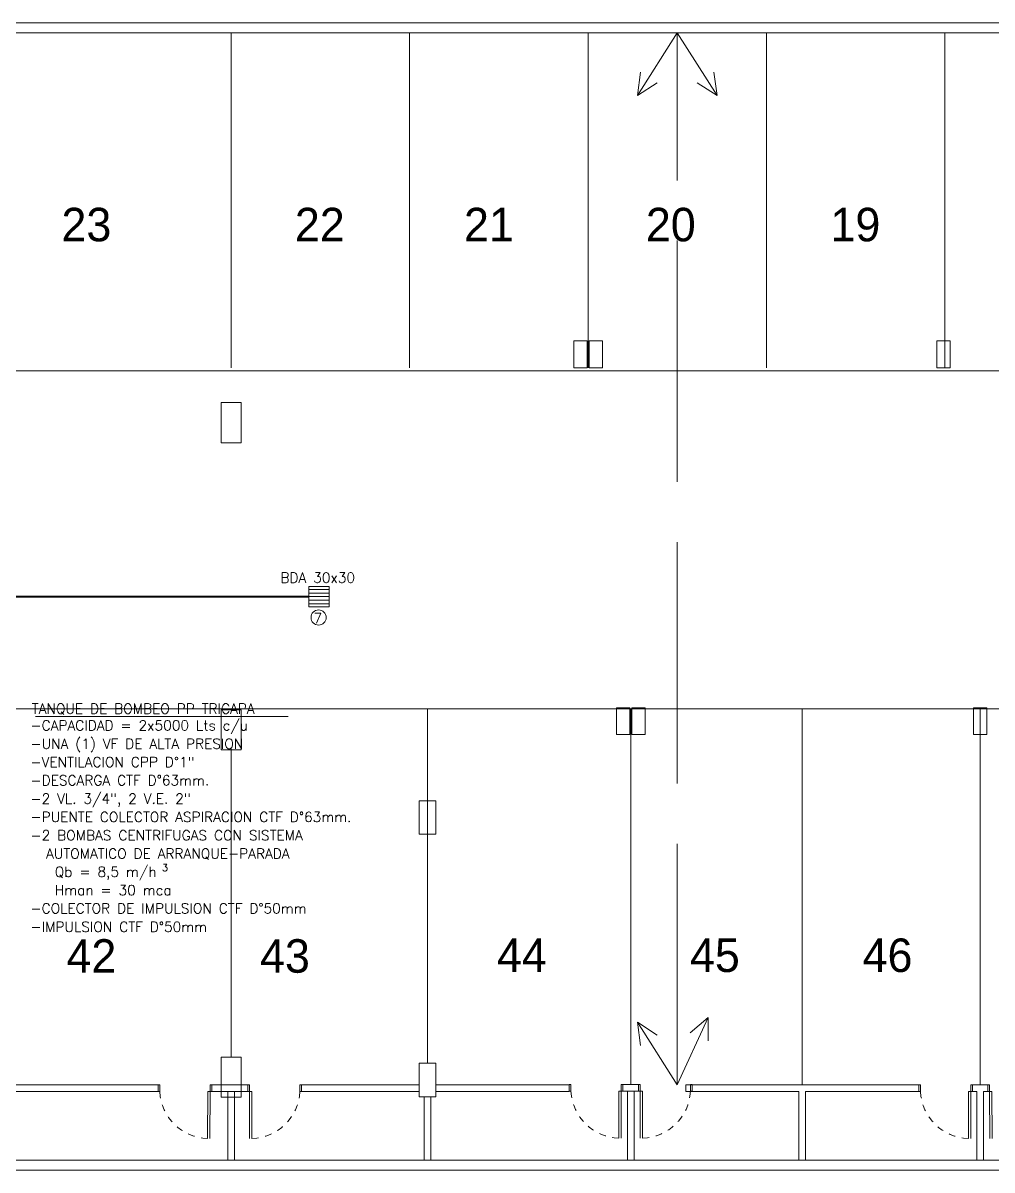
# Model space of a CAD drawing. Header units: millimetres. Extents: x 539 to 842, y -453 to -96.
# Drawn here: x 765.47 to 779.92, y -452.95 to -435.83 of the extents above; entities that cross this region are included whole.
import ezdxf

# ---------------------------------------------------------------- set-up
doc = ezdxf.new("R2010")
doc.units = ezdxf.units.MM
doc.header["$LTSCALE"] = 0.1
for name, pattern in [('ACAD_ISO02W100', [15, 12, -3]), ('CONTINUA', [0]), ('HIDDEN', [0.375, 0.25, -0.125]), ('Trazo', [0.00635, 0.003175, -0.003175])]:
    doc.linetypes.add(name, pattern=pattern)
doc.layers.get('0').update_dxf_attribs({"lineweight": 5})
doc.layers.add('00-Pluvial', color=40, linetype='Continuous')
doc.layers.add('Textos', color=7, linetype='Continuous')
for name, color, linetype, lineweight in [('00-Texto AF', 7, 'Continuous', 18), ('A-COLS', 7, 'Continuous', 5), ('A-DOOR', 7, 'Continuous', 5), ('A-WALL', 7, 'Continuous', 5), ('C-TOPO', 7, 'Continuous', 5), ('Cotas', 7, 'Continuous', 13)]:
    doc.layers.add(name, color=color, linetype=linetype, lineweight=lineweight)
doc.layers.add('A-DOOR-HDLN', color=5, linetype='Trazo', lineweight=5, true_color=0x0000ff)
doc.styles.add('Pill Gothic 300mg Lt', font='', dxfattribs={"height": 0.186028})
doc.styles.add('Romans', font='romans.shx')
doc.styles.get('Pill Gothic 300mg Lt').set_extended_font_data('Pill Gothic 300mg Lt')

# ---------------------------------------------------------------- blocks, each defined once
blk = doc.blocks.new('subsuelot3y4')
at = {"color": 8, "lineweight": 5}
for p, q in [((768.574, -440.978), (768.574, -435.983)), ((771.235, -440.978), (771.235, -435.983)), ((773.896, -440.978), (773.896, -435.983)), ((776.556, -440.978), (776.56, -435.983)), ((779.218, -440.978), (779.218, -435.983)), ((760.788, -441.025), (828.838, -441.025)), ((764.718, -446.071), (771.503, -446.071)), ((771.503, -451.358), (771.503, -446.071)), ((806.145, -446.071), (771.503, -446.071)), ((774.533, -446.071), (774.533, -451.682)), ((777.092, -446.071), (777.092, -451.682)), ((779.747, -446.071), (779.747, -451.682)), ((768.574, -446.653), (768.574, -451.273)), ((768.524, -451.782), (768.524, -452.808)), ((768.624, -451.782), (768.624, -452.808)), ((771.453, -451.858), (771.453, -452.803)), ((771.553, -451.858), (771.553, -452.803))]:
    blk.add_line(p, q, dxfattribs=at)
at = {"layer": 'A-COLS', "color": 8, "lineweight": 5}
for p, q in [((773.884, -440.578), (773.684, -440.578)), ((773.684, -440.578), (773.684, -440.978)), ((773.884, -440.978), (773.884, -440.578)), ((773.914, -440.578), (773.914, -440.978)), ((774.114, -440.578), (773.914, -440.578)), ((774.114, -440.978), (774.114, -440.578)), ((779.3, -440.578), (779.1, -440.578)), ((779.1, -440.578), (779.1, -440.978)), ((779.3, -440.978), (779.3, -440.578)), ((773.684, -440.978), (773.884, -440.978)), ((773.914, -440.978), (774.114, -440.978)), ((779.1, -440.978), (779.3, -440.978)), ((768.723, -441.5), (768.423, -441.5)), ((768.423, -441.5), (768.423, -442.1)), ((768.723, -442.1), (768.723, -441.5)), ((768.423, -442.1), (768.723, -442.1)), ((768.424, -446.083), (768.424, -446.683)), ((768.724, -446.083), (768.424, -446.083)), ((768.724, -446.683), (768.724, -446.083)), ((774.519, -446.053), (774.319, -446.053)), ((774.319, -446.053), (774.319, -446.453)), ((774.519, -446.453), (774.519, -446.053)), ((774.749, -446.053), (774.549, -446.053)), ((774.549, -446.053), (774.549, -446.453)), ((774.749, -446.453), (774.749, -446.053)), ((779.847, -446.053), (779.647, -446.053)), ((779.647, -446.053), (779.647, -446.453)), ((779.847, -446.453), (779.847, -446.053)), ((774.319, -446.453), (774.519, -446.453)), ((774.549, -446.453), (774.749, -446.453)), ((779.647, -446.453), (779.847, -446.453)), ((768.424, -446.683), (768.724, -446.683)), ((771.378, -447.445), (771.378, -447.94)), ((771.628, -447.445), (771.378, -447.445)), ((771.628, -447.94), (771.628, -447.445)), ((771.378, -447.94), (771.628, -447.94)), ((768.723, -451.266), (768.423, -451.266)), ((768.423, -451.266), (768.423, -451.866)), ((768.723, -451.866), (768.723, -451.266)), ((771.628, -451.358), (771.378, -451.358)), ((771.378, -451.358), (771.378, -451.858)), ((771.628, -451.858), (771.628, -451.358)), ((768.423, -451.866), (768.723, -451.866)), ((771.378, -451.858), (771.628, -451.858))]:
    blk.add_line(p, q, dxfattribs=at)
at = {"layer": 'A-DOOR', "color": 8, "lineweight": 5}
for p, q in [((767.507, -451.682), (767.482, -451.682)), ((767.482, -451.682), (767.482, -451.782)), ((767.482, -451.782), (767.507, -451.782)), ((767.507, -451.782), (767.507, -451.682)), ((768.222, -451.782), (768.221, -452.482)), ((768.257, -451.782), (768.222, -451.782)), ((768.256, -452.482), (768.257, -451.782)), ((768.282, -451.682), (768.257, -451.682)), ((768.257, -451.682), (768.257, -451.782)), ((768.257, -451.782), (768.282, -451.782)), ((768.282, -451.782), (768.282, -451.682)), ((768.822, -451.782), (768.822, -451.682)), ((768.822, -451.682), (768.847, -451.682)), ((768.847, -451.782), (768.822, -451.782)), ((768.847, -451.682), (768.847, -451.782)), ((768.848, -452.482), (768.847, -451.782)), ((768.847, -451.782), (768.882, -451.782)), ((768.882, -451.782), (768.883, -452.482)), ((769.597, -451.782), (769.597, -451.682)), ((769.597, -451.682), (769.622, -451.682)), ((769.622, -451.782), (769.597, -451.782)), ((769.622, -451.682), (769.622, -451.782)), ((773.642, -451.677), (773.617, -451.677)), ((773.617, -451.677), (773.617, -451.777)), ((773.617, -451.777), (773.642, -451.777)), ((773.642, -451.777), (773.642, -451.677)), ((774.392, -451.777), (774.357, -451.777)), ((774.357, -451.777), (774.357, -452.477)), ((774.417, -451.677), (774.392, -451.677)), ((774.392, -451.677), (774.392, -451.777)), ((774.392, -452.477), (774.392, -451.777)), ((774.392, -451.777), (774.417, -451.777)), ((774.417, -451.777), (774.417, -451.677)), ((774.649, -451.777), (774.649, -451.677)), ((774.649, -451.677), (774.674, -451.677)), ((774.674, -451.777), (774.649, -451.777)), ((774.674, -451.677), (774.674, -451.777)), ((774.674, -452.477), (774.674, -451.777)), ((774.674, -451.777), (774.709, -451.777)), ((774.709, -451.777), (774.709, -452.477)), ((775.424, -451.777), (775.424, -451.677)), ((775.424, -451.677), (775.449, -451.677)), ((775.449, -451.777), (775.424, -451.777)), ((775.449, -451.677), (775.449, -451.777)), ((778.856, -451.682), (778.831, -451.682)), ((778.831, -451.682), (778.831, -451.782)), ((778.831, -451.782), (778.856, -451.782)), ((778.856, -451.782), (778.856, -451.682)), ((779.571, -451.782), (779.57, -452.482)), ((779.606, -451.782), (779.571, -451.782)), ((779.605, -452.482), (779.606, -451.782)), ((779.631, -451.682), (779.606, -451.682)), ((779.606, -451.682), (779.606, -451.782)), ((779.606, -451.782), (779.631, -451.782)), ((779.631, -451.782), (779.631, -451.682)), ((779.862, -451.782), (779.862, -451.682)), ((779.862, -451.682), (779.887, -451.682)), ((779.887, -451.782), (779.862, -451.782)), ((779.887, -451.682), (779.887, -451.782)), ((779.888, -452.482), (779.887, -451.782)), ((779.887, -451.782), (779.922, -451.782)), ((779.922, -451.782), (779.923, -452.482))]:
    blk.add_line(p, q, dxfattribs=at)
at = {"layer": 'A-DOOR-HDLN', "color": 8, "linetype": 'HIDDEN', "lineweight": 5}
for centre, start, end in [((768.244, -451.745), 182.8709, 268.2373), ((768.86, -451.745), 271.7627, 357.1291), ((774.379, -451.74), 182.8709, 268.2373), ((774.687, -451.74), 271.7627, 357.1291), ((779.593, -451.745), 182.8709, 268.2373)]:
    blk.add_arc(centre, 0.738, start, end, dxfattribs=at)
at = {"layer": 'A-WALL', "color": 8, "lineweight": 5}
for p, q in [((828.988, -435.833), (724.413, -435.833)), ((724.563, -435.983), (828.838, -435.983)), ((767.482, -451.682), (764.418, -451.682)), ((767.482, -451.782), (764.518, -451.782)), ((767.482, -451.682), (767.482, -451.782)), ((768.822, -451.682), (768.282, -451.682)), ((768.282, -451.682), (768.282, -451.782)), ((768.822, -451.782), (768.282, -451.782)), ((768.822, -451.682), (768.822, -451.782)), ((771.378, -451.682), (769.622, -451.682)), ((769.622, -451.682), (769.622, -451.782)), ((771.378, -451.782), (769.622, -451.782)), ((773.617, -451.682), (771.628, -451.682)), ((773.617, -451.782), (771.628, -451.782)), ((774.649, -451.677), (774.417, -451.677)), ((774.417, -451.677), (774.417, -451.777)), ((774.649, -451.777), (774.417, -451.777)), ((774.483, -451.777), (774.483, -452.803)), ((774.583, -451.777), (774.583, -452.803)), ((774.649, -451.677), (774.649, -451.777)), ((778.831, -451.682), (775.353, -451.682)), ((775.353, -451.682), (775.353, -451.782)), ((777.042, -451.782), (775.353, -451.782)), ((775.449, -451.677), (775.449, -451.777)), ((777.042, -451.782), (777.042, -452.808)), ((778.831, -451.782), (777.142, -451.782)), ((777.142, -451.782), (777.142, -452.808)), ((779.862, -451.682), (779.631, -451.682)), ((779.631, -451.682), (779.631, -451.782)), ((779.697, -451.782), (779.631, -451.782)), ((779.697, -451.782), (779.697, -452.808)), ((779.862, -451.782), (779.797, -451.782)), ((779.797, -451.782), (779.797, -452.808)), ((779.862, -451.682), (779.862, -451.782)), ((828.838, -452.803), (724.563, -452.803)), ((724.413, -452.953), (828.988, -452.953))]:
    blk.add_line(p, q, dxfattribs=at)
at = {"layer": 'C-TOPO', "color": 8, "lineweight": 5}
for p, q in [((758.594, -435.833), (777.428, -435.833)), ((780.076, -435.833), (777.428, -435.833)), ((758.105, -452.953), (769.305, -452.953)), ((777.026, -452.953), (769.305, -452.953)), ((777.026, -452.953), (783.169, -452.953))]:
    blk.add_line(p, q, dxfattribs=at)
at = {"layer": 'Cotas', "color": 8, "lineweight": 5}
for p, q in [((771.378, -451.358), (771.628, -451.358)), ((771.378, -451.858), (771.378, -451.358)), ((771.628, -451.358), (771.628, -451.858)), ((773.617, -451.682), (773.617, -451.782)), ((771.628, -451.858), (771.378, -451.858))]:
    blk.add_line(p, q, dxfattribs=at)
at = {"color": 8, "style": 'Pill Gothic 300mg Lt'}
for s, p in [('23', (766.041, -439.092)), ('22', (769.523, -439.092)), ('21', (772.046, -439.092)), ('20', (774.759, -439.092)), ('19', (777.513, -439.092)), ('42', (766.116, -450.008)), ('43', (769.003, -450.008)), ('44', (772.537, -449.997)), ('45', (775.417, -449.997)), ('46', (777.992, -449.997))]:
    blk.add_text(s, height=0.5, dxfattribs=at).set_placement(p)

msp = doc.modelspace()

# ---------------------------------------------------------------- linework, layer by layer
at = {"layer": '00-Pluvial', "lineweight": 20}
for p, q in [((775.227, -435.983), (774.633, -436.918)), ((775.227, -435.983), (775.821, -436.918)), ((774.633, -436.918), (774.681, -436.57)), ((774.633, -436.918), (774.928, -436.726)), ((775.821, -436.918), (775.526, -436.726)), ((775.821, -436.918), (775.773, -436.57)), ((769.732, -444.289), (770.032, -444.289)), ((769.732, -444.342), (770.032, -444.342)), ((769.732, -444.395), (770.032, -444.395)), ((769.732, -444.449), (770.032, -444.449)), ((769.732, -444.502), (770.032, -444.502)), ((775.227, -451.682), (774.633, -450.748)), ((774.633, -450.748), (774.681, -451.095)), ((774.633, -450.748), (774.928, -450.939)), ((775.227, -451.682), (775.686, -450.675)), ((775.686, -450.675), (775.421, -450.905)), ((775.686, -450.675), (775.686, -451.026))]:
    msp.add_line(p, q, dxfattribs=at)
at = {"layer": '00-Pluvial', "linetype": 'ACAD_ISO02W100', "lineweight": 20, "ltscale": 3}
msp.add_line((775.227, -451.682), (775.227, -435.983), dxfattribs=at)
at = {"layer": '00-Pluvial', "lineweight": 20}
msp.add_lwpolyline([(769.732, -444.545), (769.732, -444.245), (770.032, -444.245), (770.032, -444.545), (769.732, -444.545)], dxfattribs=at)
at = {"layer": '00-Pluvial', "lineweight": 40}
msp.add_lwpolyline([(759.343, -444.395), (769.732, -444.395)], dxfattribs=at)
at = {"layer": '00-Pluvial', "lineweight": 20}
msp.add_circle((769.877, -444.707), 0.113, dxfattribs=at)
at = {"layer": '00-Texto AF'}
msp.add_line((765.654, -446.184), (769.424, -446.184), dxfattribs=at)

# ---------------------------------------------------------------- block references
at = {"linetype": 'CONTINUA', "lineweight": 20}
msp.add_blockref('subsuelot3y4', (0, 0), dxfattribs=at)

# ---------------------------------------------------------------- texts
at = {"layer": '00-Texto AF', "style": 'Romans'}
for s, height, p in [('TANQUE DE BOMBEO PP TRICAPA', 0.15, (765.599, -446.142)), ('-CAPACIDAD = 2x5000 Lts c/u', 0.15, (765.578, -446.392)), ('-UNA (1) VF DE ALTA PRESION', 0.15, (765.578, -446.666)), ('-VENTILACION CPP D°1"', 0.15, (765.578, -446.939)), ('-DESCARGA CTF D°63mm.', 0.15, (765.578, -447.212)), ('-2 VL. 3/4", 2 V.E. 2"', 0.15, (765.578, -447.485)), ('-PUENTE COLECTOR ASPIRACION CTF D°63mm.', 0.15, (765.578, -447.758)), ('-2 BOMBAS CENTRIFUGAS CON SISTEMA', 0.15, (765.578, -448.032)), ('  AUTOMATICO DE ARRANQUE-PARADA', 0.15, (765.606, -448.305)), ('   Qb = 8,5 m/h', 0.15, (765.606, -448.577)), ('3', 0.105, (767.541, -448.494)), ('   Hman = 30 mca', 0.15, (765.606, -448.851)), ('-COLECTOR DE IMPULSION CTF D°50mm ', 0.15, (765.578, -449.123)), ('-IMPULSION CTF D°50mm ', 0.15, (765.578, -449.398))]:
    msp.add_text(s, height=height, dxfattribs=at).set_placement(p)
at = {"layer": 'Textos', "color": 7, "style": 'Romans'}
msp.add_text('BDA 30x30', height=0.15, rotation=360, dxfattribs=at).set_placement((769.308, -444.187))
at = {"layer": 'Textos', "style": 'Romans'}
msp.add_text('7', height=0.15, rotation=360, dxfattribs=at).set_placement((769.801, -444.793))

doc.saveas('drawing.dxf')
